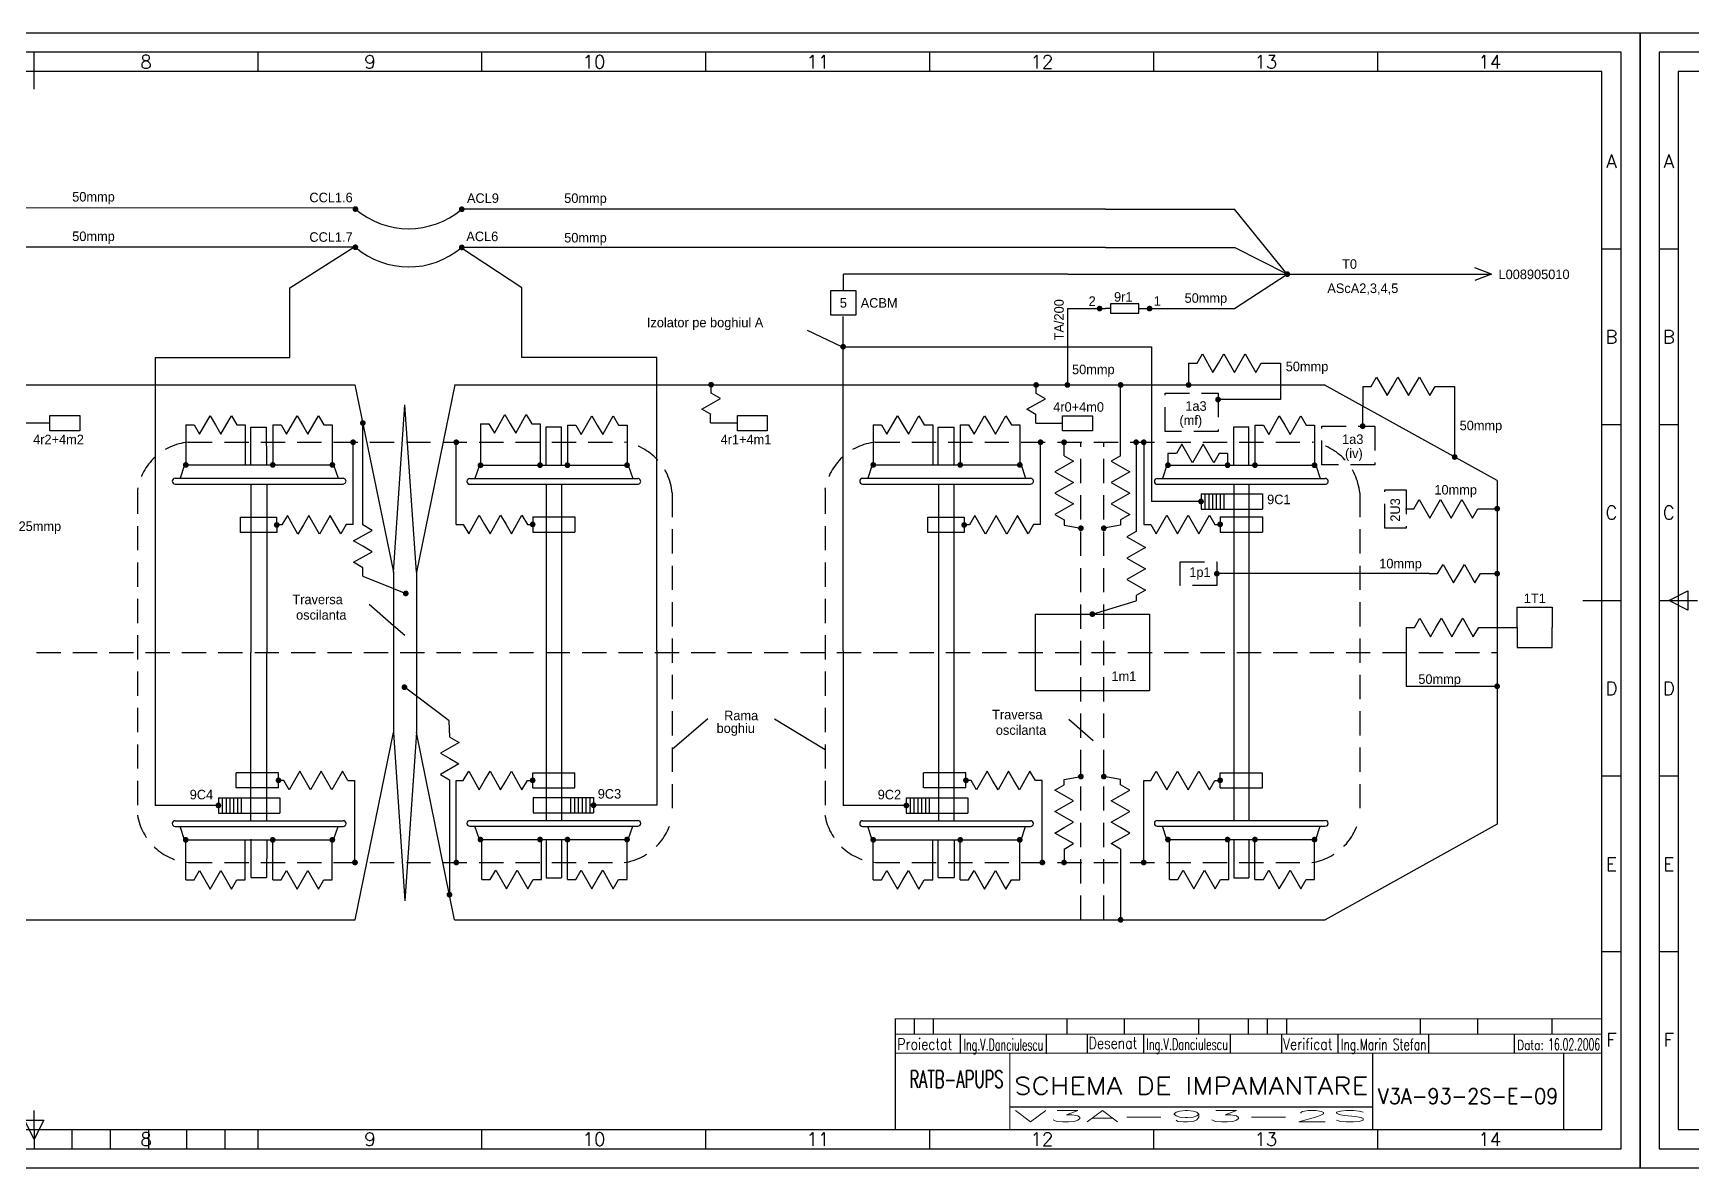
# Model space of a CAD drawing. Header units: millimetres. Extents: x 779 to 5457, y 14 to 905.
# Drawn here: x 1199.4 to 1633.7, y 607.9 to 904.9 of the extents above; entities that cross this region are included whole.
import ezdxf
from ezdxf.enums import TextEntityAlignment as Align

# ---------------------------------------------------------------- set-up
doc = ezdxf.new("R2010")
doc.units = ezdxf.units.MM
doc.linetypes.add('DASHED2', pattern=[9.525, 6.35, -3.175])
doc.layers.add('INDICATOR', color=7, linetype='Continuous')
doc.styles.add('ISO', font='SIMPLEX.shx')
doc.styles.add('ROMANS', font='ROMANS.shx', dxfattribs={"width": 0.8})

# ---------------------------------------------------------------- blocks, each defined once
blk = doc.blocks.new('4a4')
at = {"color": 70}
for p, q in [((-420.52, 282.35), (-420.52, 292)), ((-361.88, 287), (-361.88, 292)), ((-303.24, 287), (-303.24, 292)), ((-244.6, 287), (-244.6, 292)), ((-185.96, 287), (-185.96, 292)), ((-127.32, 287), (-127.32, 292)), ((-68.68, 287), (-68.68, 292)), ((-5, 240.5), (-10, 240.5)), ((-5, 194.5), (-10, 194.5)), ((-15, 148.5), (-5, 148.5)), ((-5, 102.5), (-10, 102.5)), ((-5, 56.5), (-10, 56.5)), ((-420.5, 10), (-420.5, 15)), ((-420.5, 7.5), (-423, 12.5)), ((-423, 12.5), (-418, 12.5)), ((-418, 12.5), (-420.5, 7.5)), ((-420.5, 10), (-420.5, 5)), ((-410.5, 5), (-410.5, 10)), ((-400.5, 5), (-400.5, 10)), ((-390.5, 5), (-390.5, 10)), ((-380.5, 5), (-380.5, 10)), ((-370.5, 5), (-370.5, 10)), ((-361.88, 5), (-361.88, 10)), ((-361.88, 5), (-361.88, 10)), ((-303.24, 5), (-303.24, 10)), ((-244.6, 5), (-244.6, 10)), ((-185.96, 5), (-185.96, 10)), ((-127.32, 5), (-127.32, 10)), ((-68.68, 5), (-68.68, 10))]:
    blk.add_line(p, q, dxfattribs=at)
at = {"color": 240}
for points in [[(0, 0), (0, 297), (-841, 297), (-841, 0)], [(-5, 5), (-5, 292), (-836, 292), (-836, 5)]]:
    blk.add_lwpolyline(points, close=True, dxfattribs=at)
at = {"color": 70}
blk.add_lwpolyline([(-831, 287), (-831, 10), (-10, 10), (-10, 287)], close=True, dxfattribs=at)
at = {"color": 50, "style": 'ISO'}
for s, p in [('8', (-391.2, 289.48)), ('9', (-332.56, 289.48)), ('10', (-273.92, 289.48)), ('11', (-215.28, 289.48)), ('12', (-156.64, 289.48)), ('13', (-98, 289.48)), ('14', (-39.36, 289.48)), ('A', (-7.5, 263.5)), ('B', (-7.5, 217.5)), ('C', (-7.5, 171.5)), ('D', (-7.5, 125.5)), ('E', (-7.5, 79.5)), ('F', (-7.5, 33.5)), ('8', (-391.2, 7.48)), ('9', (-332.56, 7.48)), ('10', (-273.92, 7.48)), ('11', (-215.28, 7.48)), ('12', (-156.64, 7.48)), ('13', (-98, 7.48)), ('14', (-39.36, 7.48))]:
    blk.add_text(s, height=3.5, dxfattribs=at).set_placement(p, align=Align.MIDDLE)
blk = doc.blocks.new('indic-el')
at = {"layer": 'INDICATOR', "color": 1}
for p, q in [((-180, 25), (-180, 29)), ((-175, 25), (-175, 29)), ((-140, 25), (-140, 29)), ((-125, 25), (-125, 29)), ((-105.5, 25), (-105.5, 29)), ((-87.5, 25), (-87.5, 29)), ((-82.5, 25), (-82.5, 29)), ((-47.5, 25), (-47.5, 29)), ((-32.5, 25), (-32.5, 29)), ((-13, 25), (-13, 29)), ((-167.9, 20), (-167.9, 25)), ((-145.42, 19.8), (-145.42, 24.8)), ((-134.65, 20.08), (-134.65, 25.08)), ((-119.93, 20), (-119.93, 25)), ((-97.19, 20), (-97.19, 25)), ((-83.77, 20), (-83.77, 25)), ((-69.03, 20), (-69.03, 25)), ((-45.33, 20), (-45.33, 25)), ((-22.83, 20), (-22.83, 25)), ((-155, 6), (-60, 6))]:
    blk.add_line(p, q, dxfattribs=at)
at = {"layer": 'INDICATOR'}
blk.add_line((-92.5, 25), (-92.5, 29), dxfattribs=at)
at = {"layer": 'INDICATOR', "const_width": 0.3, "flags": 128}
for points in [[(0, 29), (-185, 29), (-185, 0)], [(0, 25), (-185, 25)], [(0, 20), (-185, 20)], [(-155, 0), (-155, 20)], [(-60, 0), (-60, 20)], [(-10, 0), (-10, 20)]]:
    blk.add_lwpolyline(points, dxfattribs=at)
at = {"layer": 'INDICATOR', "color": 1, "style": 'ROMANS', "width": 0.8}
for s, height, p in [('Proiectat', 3, (-184.48, 20.88)), ('Desenat', 3, (-134.37, 21.17)), ('Verificat', 3, (-83.49, 20.88)), ('Data:', 2.5, (-22.15, 20.88))]:
    blk.add_text(s, height=height, dxfattribs=at).set_placement(p)
at = {"layer": 'INDICATOR', "style": 'ROMANS', "width": 0.570908}
blk.add_text('RATB-APUPS', height=4.5, dxfattribs=at).set_placement((-181.28, 10.96), (-156.69, 10.96), align=Align.FIT)
at = {"layer": 'INDICATOR', "color": 1, "style": 'ROMANS'}
for tag, height, width, p, p2 in [('PROIECTAT', 3, 0.908325, (-167.12, 20.74), (-146.23, 20.74)), ('DESENAT', 3, 1.116423, (-119.25, 20.84), (-97.88, 20.84)), ('VERIFICAT', 3, 1.074468, (-68.34, 20.8), (-45.93, 20.8)), ('DATA', 3, 1.321041, (-14.04, 20.81), (-0.45, 20.81)), ('NUME_DESEN', 4.5, 2.080219, (-153.9, 9.22), (-61.18, 9.22)), ('NUMAR', 4, 2.383056, (-58.61, 6.76), (-11.4, 6.76)), ('ANS', 3, 11.421134, (-154.04, 2.01), (-61.04, 2.01))]:
    blk.add_attdef(tag, text='', height=height, dxfattribs=dict(at, width=width)).set_placement(p, p2, align=Align.FIT)
blk = doc.blocks.new('6a4')
at = {"color": 70}
for p, q in [((-1251, 240.5), (-1256, 240.5)), ((-1251, 194.5), (-1256, 194.5)), ((-1256, 148.5), (-1246, 148.5)), ((-1253.5, 148.5), (-1248.5, 151)), ((-1248.5, 146), (-1253.5, 148.5)), ((-1248.5, 151), (-1248.5, 146)), ((-1251, 102.5), (-1256, 102.5)), ((-1251, 56.5), (-1256, 56.5))]:
    blk.add_line(p, q, dxfattribs=at)
at = {"color": 240}
for points in [[(0, 0), (0, 297), (-1261, 297), (-1261, 0)], [(-5, 5), (-5, 292), (-1256, 292), (-1256, 5)]]:
    blk.add_lwpolyline(points, close=True, dxfattribs=at)
at = {"color": 70}
blk.add_lwpolyline([(-1251, 287), (-1251, 10), (-10, 10), (-10, 287)], close=True, dxfattribs=at)
at = {"color": 50, "style": 'ISO'}
for s, p in [('A', (-1253.5, 263.5)), ('B', (-1253.5, 217.5)), ('C', (-1253.5, 171.5)), ('D', (-1253.5, 125.5)), ('E', (-1253.5, 79.5)), ('F', (-1253.5, 33.5))]:
    blk.add_text(s, height=3.5, dxfattribs=at).set_placement(p, align=Align.MIDDLE)

msp = doc.modelspace()

# ---------------------------------------------------------------- linework, layer by layer
at = {"color": 1}
for p, q in [((1283.47, 859.16), (1127.48, 859.2)), ((1480.16, 858.86), (1311.59, 858.86)), ((1480.16, 858.86), (1513.91, 858.86)), ((1527.74, 841.86), (1513.91, 858.86)), ((1283.75, 848.93), (1127.76, 848.96)), ((1266.57, 838.31), (1283.35, 848.9)), ((1327.31, 838.31), (1311.22, 848.86)), ((1480.16, 848.86), (1311.59, 848.86)), ((1480.16, 848.86), (1513.91, 848.86)), ((1527.74, 841.86), (1513.91, 848.86)), ((1581.21, 841.86), (1576.83, 843.5)), ((1266.57, 820.01), (1266.57, 838.31)), ((1327.31, 820.01), (1327.31, 838.31)), ((1470.16, 841.86), (1411.52, 841.86)), ((1411.52, 837.57), (1411.52, 841.86)), ((1470.16, 841.86), (1480.16, 841.86)), ((1480.16, 841.86), (1581.21, 841.86)), ((1513.91, 832.86), (1527.74, 841.86)), ((1581.21, 841.86), (1576.83, 840.22)), ((1411.45, 743.29), (1411.45, 830.81)), ((1470.16, 832.86), (1470.16, 812.86)), ((1470.16, 832.86), (1480.16, 832.86)), ((1481.41, 832.86), (1480.16, 832.86)), ((1488.91, 832.86), (1513.91, 832.86)), ((1411.07, 822.86), (1402.15, 827.11)), ((1411.45, 822.86), (1492.16, 822.86)), ((1492.16, 822.86), (1492.16, 782.36)), ((1504.1, 818.56), (1505.52, 820.99)), ((1505.52, 820.99), (1508.28, 816.13)), ((1509.7, 818.56), (1511.12, 820.99)), ((1511.12, 820.99), (1513.88, 816.13)), ((1515.3, 818.56), (1516.72, 820.99)), ((1516.72, 820.99), (1519.48, 816.13)), ((1231.31, 820.01), (1231.31, 742.86)), ((1231.31, 820.01), (1266.57, 820.01)), ((1362.66, 820.01), (1327.31, 820.01)), ((1362.66, 743.36), (1362.66, 820.01)), ((1501.9, 818.56), (1501.9, 812.86)), ((1501.9, 818.56), (1504.1, 818.56)), ((1508.28, 816.13), (1509.7, 818.56)), ((1513.88, 816.13), (1515.3, 818.56)), ((1519.48, 816.13), (1520.9, 818.56)), ((1520.9, 818.56), (1525.94, 818.56)), ((1525.94, 818.56), (1525.93, 809.03)), ((1127.77, 812.86), (1283.62, 812.86)), ((1283.62, 812.86), (1293.7, 763.86)), ((1309.77, 812.86), (1299.7, 763.86)), ((1309.65, 812.86), (1537.38, 812.86)), ((1376.87, 810.73), (1376.87, 812.93)), ((1461.98, 810.66), (1461.98, 812.86)), ((1484.09, 794.33), (1484.09, 812.86)), ((1582.7, 787.86), (1537.38, 812.86)), ((1547.5, 812.49), (1547.47, 801.94)), ((1547.5, 812.49), (1549.7, 812.49)), ((1549.7, 812.49), (1551.12, 814.92)), ((1551.12, 814.92), (1553.88, 810.06)), ((1553.88, 810.06), (1555.3, 812.49)), ((1555.3, 812.49), (1556.72, 814.92)), ((1556.72, 814.92), (1559.48, 810.06)), ((1559.48, 810.06), (1560.9, 812.49)), ((1560.9, 812.49), (1562.32, 814.92)), ((1562.32, 814.92), (1565.08, 810.06)), ((1565.08, 810.06), (1566.5, 812.49)), ((1566.5, 812.49), (1571.54, 812.49)), ((1571.54, 812.49), (1571.56, 794)), ((1374.44, 806.55), (1379.31, 809.31)), ((1379.31, 809.31), (1376.87, 810.73)), ((1459.55, 806.48), (1464.42, 809.24)), ((1464.42, 809.24), (1461.98, 810.66)), ((1525.93, 809.03), (1509.6, 809.03)), ((1242.92, 799.96), (1245.68, 804.82)), ((1245.68, 804.82), (1247.1, 802.39)), ((1248.52, 799.96), (1251.28, 804.82)), ((1251.28, 804.82), (1252.7, 802.39)), ((1265.72, 799.96), (1268.48, 804.82)), ((1268.48, 804.82), (1269.9, 802.39)), ((1271.32, 799.96), (1274.08, 804.82)), ((1274.08, 804.82), (1275.5, 802.39)), ((1293.7, 763.86), (1296.7, 807.64)), ((1299.7, 763.86), (1296.7, 807.64)), ((1320.12, 800.26), (1322.88, 805.13)), ((1322.88, 805.13), (1324.3, 802.69)), ((1325.72, 800.26), (1328.48, 805.13)), ((1328.48, 805.13), (1329.9, 802.69)), ((1342.89, 799.89), (1345.65, 804.75)), ((1345.65, 804.75), (1347.07, 802.32)), ((1348.49, 799.89), (1351.25, 804.75)), ((1351.25, 804.75), (1352.67, 802.32)), ((1376.87, 805.13), (1374.44, 806.55)), ((1376.75, 802.93), (1376.75, 805.13)), ((1422.92, 799.96), (1425.68, 804.82)), ((1425.68, 804.82), (1427.1, 802.39)), ((1428.52, 799.96), (1431.28, 804.82)), ((1431.28, 804.82), (1432.7, 802.39)), ((1445.72, 799.96), (1448.48, 804.82)), ((1448.48, 804.82), (1449.9, 802.39)), ((1451.32, 799.96), (1454.08, 804.82)), ((1454.08, 804.82), (1455.5, 802.39)), ((1461.98, 805.06), (1459.55, 806.48)), ((1461.86, 802.86), (1461.86, 805.06)), ((1522.89, 799.89), (1525.65, 804.75)), ((1525.65, 804.75), (1527.07, 802.32)), ((1528.49, 799.89), (1531.25, 804.75)), ((1531.25, 804.75), (1532.67, 802.32)), ((1196.75, 802.93), (1203.75, 802.93)), ((1239.3, 802.39), (1239.3, 791.93)), ((1239.3, 802.39), (1241.5, 802.39)), ((1241.5, 802.39), (1242.92, 799.96)), ((1247.1, 802.39), (1248.52, 799.96)), ((1252.7, 802.39), (1254.9, 802.39)), ((1254.9, 802.39), (1254.9, 791.93)), ((1256.37, 791.79), (1256.35, 801.79)), ((1256.35, 801.79), (1260.49, 801.79)), ((1260.51, 791.93), (1260.49, 801.79)), ((1262.1, 802.39), (1262.1, 791.93)), ((1262.1, 802.39), (1264.3, 802.39)), ((1264.3, 802.39), (1265.72, 799.96)), ((1269.9, 802.39), (1271.32, 799.96)), ((1275.5, 802.39), (1277.7, 802.39)), ((1277.7, 802.39), (1277.7, 791.93)), ((1285.67, 776.22), (1285.67, 802.89)), ((1316.5, 802.69), (1316.5, 792.23)), ((1316.5, 802.69), (1318.7, 802.69)), ((1318.7, 802.69), (1320.12, 800.26)), ((1324.3, 802.69), (1325.72, 800.26)), ((1329.9, 802.69), (1332.1, 802.69)), ((1332.1, 802.69), (1332.1, 792.23)), ((1333.7, 791.86), (1333.7, 801.86)), ((1333.7, 801.86), (1337.7, 801.86)), ((1337.7, 791.86), (1337.7, 801.86)), ((1339.27, 802.32), (1339.27, 791.86)), ((1339.27, 802.32), (1341.47, 802.32)), ((1341.47, 802.32), (1342.89, 799.89)), ((1347.07, 802.32), (1348.49, 799.89)), ((1352.67, 802.32), (1354.87, 802.32)), ((1354.87, 802.32), (1354.87, 791.86)), ((1376.75, 802.93), (1383.75, 802.93)), ((1419.3, 802.39), (1419.3, 791.93)), ((1419.3, 802.39), (1421.5, 802.39)), ((1421.5, 802.39), (1422.92, 799.96)), ((1427.1, 802.39), (1428.52, 799.96)), ((1432.7, 802.39), (1434.9, 802.39)), ((1434.9, 802.39), (1434.9, 791.93)), ((1436.37, 791.79), (1436.35, 801.79)), ((1436.35, 801.79), (1440.49, 801.79)), ((1440.51, 791.93), (1440.49, 801.79)), ((1442.1, 802.39), (1442.1, 791.93)), ((1442.1, 802.39), (1444.3, 802.39)), ((1444.3, 802.39), (1445.72, 799.96)), ((1449.9, 802.39), (1451.32, 799.96)), ((1455.5, 802.39), (1457.7, 802.39)), ((1457.7, 802.39), (1457.7, 791.93)), ((1461.86, 802.86), (1468.86, 802.86)), ((1513.7, 791.86), (1513.7, 801.86)), ((1513.7, 801.86), (1517.7, 801.86)), ((1517.7, 791.86), (1517.7, 801.86)), ((1519.27, 802.32), (1519.27, 791.86)), ((1519.27, 802.32), (1521.47, 802.32)), ((1521.47, 802.32), (1522.89, 799.89)), ((1527.07, 802.32), (1528.49, 799.89)), ((1532.67, 802.32), (1534.87, 802.32)), ((1534.87, 802.32), (1534.87, 791.86)), ((1283.13, 776.3), (1283.13, 797.86)), ((1310.16, 776.36), (1310.16, 797.86)), ((1463.13, 776.3), (1463.13, 797.86)), ((1469.3, 794.33), (1469.3, 797.86)), ((1488.16, 797.86), (1488.16, 776.36)), ((1490.16, 797.86), (1490.16, 776.36)), ((1498.7, 794.91), (1496.5, 794.91)), ((1496.5, 794.91), (1496.5, 791.86)), ((1500.12, 797.34), (1498.7, 794.91)), ((1502.88, 792.47), (1500.12, 797.34)), ((1504.3, 794.91), (1502.88, 792.47)), ((1505.72, 797.34), (1504.3, 794.91)), ((1508.48, 792.47), (1505.72, 797.34)), ((1509.9, 794.91), (1508.48, 792.47)), ((1512.1, 794.91), (1509.9, 794.91)), ((1512.1, 794.91), (1512.1, 791.86)), ((1239.03, 791.93), (1237.87, 788.43)), ((1239.03, 791.93), (1278.03, 791.93)), ((1278.03, 791.93), (1279.2, 788.43)), ((1316.2, 791.86), (1315.03, 788.36)), ((1316.2, 791.86), (1355.2, 791.86)), ((1355.2, 791.86), (1356.36, 788.36)), ((1419.03, 791.93), (1417.87, 788.43)), ((1419.03, 791.93), (1458.03, 791.93)), ((1458.03, 791.93), (1459.2, 788.43)), ((1471.73, 792.91), (1466.86, 790.15)), ((1469.3, 794.33), (1471.73, 792.91)), ((1484.09, 794.33), (1481.66, 792.91)), ((1481.66, 792.91), (1486.53, 790.15)), ((1496.2, 791.86), (1495.03, 788.36)), ((1496.2, 791.86), (1535.2, 791.86)), ((1535.2, 791.86), (1536.36, 788.36)), ((1236.53, 788.43), (1280.53, 788.43)), ((1236.53, 786.93), (1280.53, 786.93)), ((1256.39, 786.92), (1256.32, 742.86)), ((1260.59, 786.93), (1260.44, 698.79)), ((1313.7, 788.36), (1357.7, 788.36)), ((1313.7, 786.86), (1357.7, 786.86)), ((1333.7, 786.86), (1333.7, 698.86)), ((1337.7, 786.86), (1337.7, 698.86)), ((1416.53, 788.43), (1460.53, 788.43)), ((1416.53, 786.93), (1460.53, 786.93)), ((1436.53, 698.79), (1436.53, 786.93)), ((1440.53, 698.79), (1440.53, 786.93)), ((1466.86, 790.15), (1469.3, 788.73)), ((1471.73, 787.31), (1466.86, 784.55)), ((1469.3, 788.73), (1471.73, 787.31)), ((1484.09, 788.73), (1481.66, 787.31)), ((1481.66, 787.31), (1486.53, 784.55)), ((1486.53, 790.15), (1484.09, 788.73)), ((1493.7, 788.36), (1537.7, 788.36)), ((1493.7, 786.86), (1537.7, 786.86)), ((1513.7, 786.86), (1513.7, 698.86)), ((1517.7, 786.86), (1517.7, 698.86)), ((1582.7, 787.86), (1582.7, 697.86)), ((1466.86, 784.55), (1469.3, 783.13)), ((1469.3, 783.13), (1471.73, 781.71)), ((1484.09, 783.13), (1481.66, 781.71)), ((1486.53, 784.55), (1484.09, 783.13)), ((1505.16, 782.36), (1492.16, 782.36)), ((1505.16, 784.36), (1521.23, 784.36)), ((1505.16, 784.36), (1505.16, 780.36)), ((1506.16, 784.36), (1506.16, 780.36)), ((1507.16, 784.36), (1507.16, 780.36)), ((1508.16, 784.36), (1508.16, 780.36)), ((1509.16, 784.36), (1509.16, 780.36)), ((1510.16, 784.36), (1510.16, 780.36)), ((1511.16, 784.36), (1511.16, 780.36)), ((1521.23, 784.36), (1521.23, 780.36)), ((1560.85, 780.47), (1562.28, 782.9)), ((1562.28, 782.9), (1565.04, 778.03)), ((1566.45, 780.47), (1567.88, 782.9)), ((1567.88, 782.9), (1570.64, 778.03)), ((1572.05, 780.47), (1573.48, 782.9)), ((1573.48, 782.9), (1576.24, 778.03)), ((1253.66, 778.22), (1263.12, 778.21)), ((1253.66, 774.21), (1253.66, 778.22)), ((1263.12, 778.21), (1263.14, 774.21)), ((1265.92, 778.66), (1264.51, 776.22)), ((1268.7, 773.81), (1265.92, 778.66)), ((1271.52, 778.69), (1270.11, 776.24)), ((1274.3, 773.83), (1271.52, 778.69)), ((1277.12, 778.71), (1275.71, 776.27)), ((1279.9, 773.86), (1277.12, 778.71)), ((1313.4, 773.93), (1316.16, 778.79)), ((1316.16, 778.79), (1317.58, 776.36)), ((1319, 773.93), (1321.76, 778.79)), ((1321.76, 778.79), (1323.18, 776.36)), ((1324.6, 773.93), (1327.36, 778.79)), ((1327.36, 778.79), (1328.78, 776.36)), ((1330.16, 778.36), (1341.23, 778.36)), ((1330.16, 778.36), (1330.16, 774.36)), ((1341.23, 778.36), (1341.23, 774.36)), ((1433.66, 778.22), (1443.12, 778.21)), ((1433.66, 774.21), (1433.66, 778.22)), ((1443.12, 778.21), (1443.14, 774.21)), ((1445.92, 778.66), (1444.51, 776.22)), ((1448.7, 773.81), (1445.92, 778.66)), ((1451.52, 778.69), (1450.11, 776.24)), ((1454.3, 773.83), (1451.52, 778.69)), ((1457.12, 778.71), (1455.71, 776.27)), ((1459.9, 773.86), (1457.12, 778.71)), ((1471.73, 781.71), (1466.86, 778.95)), ((1466.86, 778.95), (1469.3, 777.53)), ((1469.3, 777.53), (1469.3, 776.16)), ((1481.66, 781.71), (1486.53, 778.95)), ((1486.53, 778.95), (1484.09, 777.53)), ((1484.09, 777.53), (1484.09, 776.16)), ((1493.4, 773.93), (1496.16, 778.79)), ((1496.16, 778.79), (1497.58, 776.36)), ((1499, 773.93), (1501.76, 778.79)), ((1501.76, 778.79), (1503.18, 776.36)), ((1504.6, 773.93), (1507.36, 778.79)), ((1505.16, 780.36), (1521.23, 780.36)), ((1507.36, 778.79), (1508.78, 776.36)), ((1510.16, 778.36), (1521.23, 778.36)), ((1510.16, 778.36), (1510.16, 774.36)), ((1521.23, 778.36), (1521.23, 774.36)), ((1558.65, 780.47), (1560.85, 780.47)), ((1565.04, 778.03), (1566.45, 780.47)), ((1570.64, 778.03), (1572.05, 780.47)), ((1576.24, 778.03), (1577.65, 780.47)), ((1577.65, 780.47), (1582.7, 780.47)), ((1263.14, 774.21), (1253.66, 774.21)), ((1264.51, 776.22), (1263.13, 776.21)), ((1270.11, 776.24), (1268.7, 773.81)), ((1275.71, 776.27), (1274.3, 773.83)), ((1281.31, 776.29), (1279.9, 773.86)), ((1283.13, 776.3), (1281.31, 776.29)), ((1283.24, 772.04), (1288.11, 774.8)), ((1288.11, 774.8), (1285.67, 776.22)), ((1310.16, 776.36), (1311.98, 776.36)), ((1311.98, 776.36), (1313.4, 773.93)), ((1317.58, 776.36), (1319, 773.93)), ((1323.18, 776.36), (1324.6, 773.93)), ((1328.78, 776.36), (1330.16, 776.36)), ((1330.16, 774.36), (1341.23, 774.36)), ((1443.14, 774.21), (1433.66, 774.21)), ((1444.51, 776.22), (1443.13, 776.21)), ((1450.11, 776.24), (1448.7, 773.81)), ((1455.71, 776.27), (1454.3, 773.83)), ((1461.31, 776.29), (1459.9, 773.86)), ((1463.13, 776.3), (1461.31, 776.29)), ((1469.3, 776.16), (1473.7, 775.36)), ((1484.09, 776.16), (1479.7, 775.36)), ((1488.17, 774.52), (1485.74, 773.1)), ((1485.74, 773.1), (1490.61, 770.34)), ((1488.17, 776.34), (1488.17, 774.52)), ((1490.16, 776.36), (1491.98, 776.36)), ((1491.98, 776.36), (1493.4, 773.93)), ((1497.58, 776.36), (1499, 773.93)), ((1503.18, 776.36), (1504.6, 773.93)), ((1508.78, 776.36), (1510.16, 776.36)), ((1510.16, 774.36), (1521.23, 774.36)), ((1285.67, 770.62), (1283.24, 772.04)), ((1283.24, 766.44), (1288.11, 769.2)), ((1288.11, 769.2), (1285.67, 770.62)), ((1488.17, 768.92), (1485.74, 767.5)), ((1490.61, 770.34), (1488.17, 768.92)), ((1285.67, 765.02), (1283.24, 766.44)), ((1285.67, 762.82), (1285.67, 765.02)), ((1485.74, 767.5), (1490.61, 764.74)), ((1490.61, 764.74), (1488.17, 763.32)), ((1567.1, 763.47), (1568.52, 765.9)), ((1568.52, 765.9), (1571.28, 761.03)), ((1572.7, 763.47), (1574.12, 765.9)), ((1574.12, 765.9), (1576.88, 761.03)), ((1285.67, 762.82), (1293.7, 759.59)), ((1293.7, 763.86), (1293.7, 721.86)), ((1299.7, 763.86), (1299.7, 721.86)), ((1488.17, 763.32), (1485.74, 761.9)), ((1485.74, 761.9), (1490.61, 759.14)), ((1532.09, 763.47), (1509.29, 763.47)), ((1564.9, 763.47), (1532.09, 763.47)), ((1564.9, 763.47), (1567.1, 763.47)), ((1571.28, 761.03), (1572.7, 763.47)), ((1576.88, 761.03), (1578.3, 763.47)), ((1578.3, 763.47), (1580.5, 763.47)), ((1580.5, 763.47), (1582.7, 763.47)), ((1293.7, 759.59), (1296.93, 758.29)), ((1476.7, 752.86), (1488.17, 756.34)), ((1490.61, 759.14), (1488.17, 757.72)), ((1488.17, 757.72), (1488.17, 756.34)), ((1287.34, 755.48), (1293.7, 749.93)), ((1461.7, 752.86), (1461.7, 732.86)), ((1461.7, 752.86), (1491.7, 752.86)), ((1491.7, 752.86), (1491.7, 732.86)), ((1561.06, 749.4), (1562.48, 751.83)), ((1562.48, 751.83), (1565.24, 746.97)), ((1566.66, 749.4), (1568.08, 751.83)), ((1568.08, 751.83), (1570.84, 746.97)), ((1572.26, 749.4), (1573.68, 751.83)), ((1573.68, 751.83), (1576.44, 746.97)), ((1587.94, 754.66), (1597.05, 754.66)), ((1587.94, 749.4), (1587.94, 754.66)), ((1597.05, 754.66), (1597.05, 749.4)), ((1293.7, 749.93), (1296.64, 747.35)), ((1558.86, 749.4), (1558.86, 733.99)), ((1558.86, 749.4), (1561.06, 749.4)), ((1565.24, 746.97), (1566.66, 749.4)), ((1570.84, 746.97), (1572.26, 749.4)), ((1576.44, 746.97), (1577.86, 749.4)), ((1577.86, 749.4), (1587.94, 749.4)), ((1578.81, 749.4), (1578.81, 749.4)), ((1587.94, 749.4), (1587.94, 744.15)), ((1597.05, 744.15), (1597.05, 749.4)), ((1231.31, 743.3), (1231.31, 702.8)), ((1256.39, 698.8), (1256.32, 742.86)), ((1362.66, 743.36), (1362.66, 702.86)), ((1411.45, 743.29), (1411.45, 702.79)), ((1587.94, 744.15), (1597.05, 744.15)), ((1558.86, 733.99), (1582.7, 733.99)), ((1299.7, 731.41), (1296.58, 733.75)), ((1308.3, 724.95), (1299.7, 731.41)), ((1461.7, 732.86), (1491.7, 732.86)), ((1376.02, 725.5), (1366.7, 717.41)), ((1393.44, 725.5), (1406.7, 717.41)), ((1470.55, 725.34), (1476.91, 719.79)), ((1283.67, 672.86), (1293.7, 721.86)), ((1293.7, 721.86), (1296.7, 677.86)), ((1299.7, 721.86), (1296.7, 677.86)), ((1309.72, 672.86), (1299.7, 721.86)), ((1308.44, 720.68), (1308.3, 724.95)), ((1310.87, 719.26), (1306, 716.5)), ((1308.44, 720.68), (1310.87, 719.26)), ((1310.86, 713.66), (1305.99, 710.9)), ((1306, 716.5), (1308.43, 715.08)), ((1308.43, 715.08), (1310.86, 713.66)), ((1263.6, 711.36), (1252.53, 711.36)), ((1252.53, 707.36), (1252.53, 711.36)), ((1263.6, 707.36), (1263.6, 711.36)), ((1264.98, 709.36), (1263.6, 709.36)), ((1266.4, 706.92), (1264.98, 709.36)), ((1269.16, 711.79), (1266.4, 706.92)), ((1270.58, 709.36), (1269.16, 711.79)), ((1272, 706.92), (1270.58, 709.36)), ((1274.76, 711.79), (1272, 706.92)), ((1276.18, 709.36), (1274.76, 711.79)), ((1277.6, 706.92), (1276.18, 709.36)), ((1280.36, 711.79), (1277.6, 706.92)), ((1281.78, 709.36), (1280.36, 711.79)), ((1281.78, 709.36), (1283.6, 709.36)), ((1283.6, 687.86), (1283.6, 709.36)), ((1305.99, 710.9), (1308.42, 709.48)), ((1308.42, 709.48), (1308.37, 679.45)), ((1310.16, 687.86), (1310.16, 709.36)), ((1310.16, 709.36), (1311.98, 709.36)), ((1311.98, 709.36), (1313.4, 711.79)), ((1313.4, 711.79), (1316.16, 706.92)), ((1316.16, 706.92), (1317.58, 709.36)), ((1317.58, 709.36), (1319, 711.79)), ((1319, 711.79), (1321.76, 706.92)), ((1321.76, 706.92), (1323.18, 709.36)), ((1323.18, 709.36), (1324.6, 711.79)), ((1324.6, 711.79), (1327.36, 706.92)), ((1327.36, 706.92), (1328.78, 709.36)), ((1328.78, 709.36), (1330.16, 709.36)), ((1330.16, 711.36), (1341.23, 711.36)), ((1330.16, 707.36), (1330.16, 711.36)), ((1341.23, 707.36), (1341.23, 711.36)), ((1443.6, 711.36), (1432.53, 711.36)), ((1432.53, 707.36), (1432.53, 711.36)), ((1443.6, 707.36), (1443.6, 711.36)), ((1444.98, 709.36), (1443.6, 709.36)), ((1446.4, 706.92), (1444.98, 709.36)), ((1449.16, 711.79), (1446.4, 706.92)), ((1450.58, 709.36), (1449.16, 711.79)), ((1452, 706.92), (1450.58, 709.36)), ((1454.76, 711.79), (1452, 706.92)), ((1456.18, 709.36), (1454.76, 711.79)), ((1457.6, 706.92), (1456.18, 709.36)), ((1460.36, 711.79), (1457.6, 706.92)), ((1461.78, 709.36), (1460.36, 711.79)), ((1463.6, 709.36), (1461.78, 709.36)), ((1463.6, 687.86), (1463.6, 709.36)), ((1466.86, 706.77), (1469.3, 708.18)), ((1469.3, 709.56), (1473.7, 710.36)), ((1469.3, 708.18), (1469.3, 709.56)), ((1484.09, 709.56), (1479.7, 710.36)), ((1484.09, 708.18), (1484.09, 709.56)), ((1486.53, 706.77), (1484.09, 708.18)), ((1490.16, 687.86), (1490.16, 709.36)), ((1490.16, 709.36), (1491.98, 709.36)), ((1491.98, 709.36), (1493.4, 711.79)), ((1493.4, 711.79), (1496.16, 706.92)), ((1496.16, 706.92), (1497.58, 709.36)), ((1497.58, 709.36), (1499, 711.79)), ((1499, 711.79), (1501.76, 706.92)), ((1501.76, 706.92), (1503.18, 709.36)), ((1503.18, 709.36), (1504.6, 711.79)), ((1504.6, 711.79), (1507.36, 706.92)), ((1507.36, 706.92), (1508.78, 709.36)), ((1508.78, 709.36), (1510.16, 709.36)), ((1510.16, 711.36), (1521.23, 711.36)), ((1510.16, 707.36), (1510.16, 711.36)), ((1521.23, 707.36), (1521.23, 711.36)), ((1247.86, 704.8), (1263.93, 704.8)), ((1247.86, 704.8), (1247.86, 700.8)), ((1248.86, 704.8), (1248.86, 700.8)), ((1249.86, 704.8), (1249.86, 700.8)), ((1250.86, 704.8), (1250.86, 700.8)), ((1251.86, 704.8), (1251.86, 700.8)), ((1263.6, 707.36), (1252.53, 707.36)), ((1252.86, 704.8), (1252.86, 700.8)), ((1253.86, 704.8), (1253.86, 700.8)), ((1263.93, 704.8), (1263.93, 700.8)), ((1330.16, 707.36), (1341.23, 707.36)), ((1330.32, 704.88), (1330.3, 700.86)), ((1330.32, 704.86), (1346.09, 704.86)), ((1340.09, 704.86), (1340.09, 700.86)), ((1341.09, 704.86), (1341.09, 700.86)), ((1342.09, 704.86), (1342.09, 700.86)), ((1343.09, 704.86), (1343.09, 700.86)), ((1344.09, 704.86), (1344.09, 700.86)), ((1345.09, 704.86), (1345.09, 700.86)), ((1346.09, 704.86), (1346.09, 700.86)), ((1427.99, 704.79), (1444.07, 704.79)), ((1427.99, 704.79), (1427.99, 700.79)), ((1428.99, 704.79), (1428.99, 700.79)), ((1429.99, 704.79), (1429.99, 700.79)), ((1430.99, 704.79), (1430.99, 700.79)), ((1431.99, 704.79), (1431.99, 700.79)), ((1443.6, 707.36), (1432.53, 707.36)), ((1432.99, 704.79), (1432.99, 700.79)), ((1433.99, 704.79), (1433.99, 700.79)), ((1444.07, 704.79), (1444.07, 700.79)), ((1471.73, 704.01), (1466.86, 706.77)), ((1469.3, 702.58), (1471.73, 704.01)), ((1481.66, 704.01), (1486.53, 706.77)), ((1484.09, 702.58), (1481.66, 704.01)), ((1510.16, 707.36), (1521.23, 707.36)), ((1247.86, 702.8), (1231.31, 702.8)), ((1247.86, 700.8), (1263.93, 700.8)), ((1330.3, 700.86), (1346.09, 700.86)), ((1362.64, 702.86), (1346.09, 702.86)), ((1427.99, 702.79), (1411.45, 702.79)), ((1427.99, 700.79), (1444.07, 700.79)), ((1466.86, 701.17), (1469.3, 702.58)), ((1471.73, 698.41), (1466.86, 701.17)), ((1481.66, 698.41), (1486.53, 701.17)), ((1486.53, 701.17), (1484.09, 702.58)), ((1236.53, 698.79), (1280.53, 698.79)), ((1236.53, 697.29), (1280.53, 697.29)), ((1239.03, 693.79), (1237.87, 697.29)), ((1278.03, 693.79), (1279.2, 697.29)), ((1313.7, 698.86), (1357.7, 698.86)), ((1313.7, 697.36), (1357.7, 697.36)), ((1316.2, 693.86), (1315.03, 697.36)), ((1333.7, 697.36), (1337.7, 697.36)), ((1355.2, 693.86), (1356.36, 697.36)), ((1416.53, 698.79), (1460.53, 698.79)), ((1416.53, 697.29), (1460.53, 697.29)), ((1419.03, 693.79), (1417.87, 697.29)), ((1458.03, 693.79), (1459.2, 697.29)), ((1466.86, 695.57), (1469.3, 696.98)), ((1471.73, 692.81), (1466.86, 695.57)), ((1469.3, 696.98), (1471.73, 698.41)), ((1484.09, 696.98), (1481.66, 698.41)), ((1481.66, 692.81), (1486.53, 695.57)), ((1486.53, 695.57), (1484.09, 696.98)), ((1493.7, 698.86), (1537.7, 698.86)), ((1493.7, 697.36), (1537.7, 697.36)), ((1496.2, 693.86), (1495.03, 697.36)), ((1513.7, 697.36), (1517.7, 697.36)), ((1535.2, 693.86), (1536.36, 697.36)), ((1582.7, 697.86), (1537.7, 672.86)), ((1239.03, 693.79), (1278.03, 693.79)), ((1239.3, 683.33), (1239.3, 693.79)), ((1254.9, 683.33), (1254.9, 693.79)), ((1256.37, 693.93), (1256.35, 683.93)), ((1260.51, 693.79), (1260.49, 683.93)), ((1262.1, 683.33), (1262.1, 693.79)), ((1277.7, 683.33), (1277.7, 693.79)), ((1316.2, 693.86), (1355.2, 693.86)), ((1316.87, 683.4), (1316.87, 693.86)), ((1332.47, 683.4), (1332.47, 693.86)), ((1333.7, 693.86), (1333.7, 683.86)), ((1337.7, 693.86), (1337.7, 683.86)), ((1339.27, 683.4), (1339.27, 693.86)), ((1354.87, 683.4), (1354.87, 693.86)), ((1419.03, 693.79), (1458.03, 693.79)), ((1419.3, 683.33), (1419.3, 693.79)), ((1434.9, 683.33), (1434.9, 693.79)), ((1436.35, 683.93), (1436.35, 693.79)), ((1440.51, 693.79), (1440.49, 683.93)), ((1442.1, 683.33), (1442.1, 693.79)), ((1457.7, 683.33), (1457.7, 693.79)), ((1469.3, 691.38), (1471.73, 692.81)), ((1469.3, 691.38), (1469.3, 687.86)), ((1484.09, 691.38), (1481.66, 692.81)), ((1484.09, 691.38), (1484.09, 672.86)), ((1496.2, 693.86), (1535.2, 693.86)), ((1496.87, 683.4), (1496.87, 693.86)), ((1512.47, 683.4), (1512.47, 693.86)), ((1513.7, 693.86), (1513.7, 683.86)), ((1517.7, 693.86), (1517.7, 683.86)), ((1519.27, 683.4), (1519.27, 693.86)), ((1534.87, 683.4), (1534.87, 693.86)), ((1239.3, 683.33), (1241.5, 683.33)), ((1241.5, 683.33), (1242.92, 685.76)), ((1242.92, 685.76), (1245.68, 680.89)), ((1245.68, 680.89), (1247.1, 683.33)), ((1247.1, 683.33), (1248.52, 685.76)), ((1248.52, 685.76), (1251.28, 680.89)), ((1251.28, 680.89), (1252.7, 683.33)), ((1252.7, 683.33), (1254.9, 683.33)), ((1256.35, 683.93), (1260.49, 683.93)), ((1262.1, 683.33), (1264.3, 683.33)), ((1264.3, 683.33), (1265.72, 685.76)), ((1265.72, 685.76), (1268.48, 680.89)), ((1268.48, 680.89), (1269.9, 683.33)), ((1269.9, 683.33), (1271.32, 685.76)), ((1271.32, 685.76), (1274.08, 680.89)), ((1274.08, 680.89), (1275.5, 683.33)), ((1275.5, 683.33), (1277.7, 683.33)), ((1316.87, 683.4), (1319.07, 683.4)), ((1319.07, 683.4), (1320.49, 685.83)), ((1320.49, 685.83), (1323.26, 680.96)), ((1323.26, 680.96), (1324.67, 683.4)), ((1324.67, 683.4), (1326.09, 685.83)), ((1326.09, 685.83), (1328.86, 680.96)), ((1328.86, 680.96), (1330.27, 683.4)), ((1330.27, 683.4), (1332.47, 683.4)), ((1333.7, 683.86), (1337.7, 683.86)), ((1339.27, 683.4), (1341.47, 683.4)), ((1341.47, 683.4), (1342.89, 685.83)), ((1342.89, 685.83), (1345.65, 680.96)), ((1345.65, 680.96), (1347.07, 683.4)), ((1347.07, 683.4), (1348.49, 685.83)), ((1348.49, 685.83), (1351.25, 680.96)), ((1351.25, 680.96), (1352.67, 683.4)), ((1352.67, 683.4), (1354.87, 683.4)), ((1419.3, 683.33), (1421.5, 683.33)), ((1421.5, 683.33), (1422.92, 685.76)), ((1422.92, 685.76), (1425.68, 680.89)), ((1425.68, 680.89), (1427.1, 683.33)), ((1427.1, 683.33), (1428.52, 685.76)), ((1428.52, 685.76), (1431.28, 680.89)), ((1431.28, 680.89), (1432.7, 683.33)), ((1432.7, 683.33), (1434.9, 683.33)), ((1436.35, 683.93), (1440.49, 683.93)), ((1442.1, 683.33), (1444.3, 683.33)), ((1444.3, 683.33), (1445.72, 685.76)), ((1445.72, 685.76), (1448.48, 680.89)), ((1448.48, 680.89), (1449.9, 683.33)), ((1449.9, 683.33), (1451.32, 685.76)), ((1451.32, 685.76), (1454.08, 680.89)), ((1454.08, 680.89), (1455.5, 683.33)), ((1455.5, 683.33), (1457.7, 683.33)), ((1496.87, 683.4), (1499.07, 683.4)), ((1499.07, 683.4), (1500.49, 685.83)), ((1500.49, 685.83), (1503.26, 680.96)), ((1503.26, 680.96), (1504.67, 683.4)), ((1504.67, 683.4), (1506.09, 685.83)), ((1506.09, 685.83), (1508.86, 680.96)), ((1508.86, 680.96), (1510.27, 683.4)), ((1510.27, 683.4), (1512.47, 683.4)), ((1513.7, 683.86), (1517.7, 683.86)), ((1519.27, 683.4), (1521.47, 683.4)), ((1521.47, 683.4), (1522.89, 685.83)), ((1522.89, 685.83), (1525.65, 680.96)), ((1525.65, 680.96), (1527.07, 683.4)), ((1527.07, 683.4), (1528.49, 685.83)), ((1528.49, 685.83), (1531.25, 680.96)), ((1531.25, 680.96), (1532.67, 683.4)), ((1532.67, 683.4), (1534.87, 683.4)), ((1127.72, 672.86), (1283.67, 672.86)), ((1309.72, 672.86), (1537.7, 672.86))]:
    msp.add_line(p, q, dxfattribs=at)
at = {"color": 1, "linetype": 'DASHED2'}
for p, q in [((1239.93, 797.86), (1354.31, 797.86)), ((1419.93, 797.86), (1534.31, 797.86)), ((1473.7, 672.86), (1473.7, 797.86)), ((1479.7, 672.86), (1479.7, 797.86)), ((1226.7, 785.46), (1226.7, 700.26)), ((1366.7, 784.6), (1366.7, 700.26)), ((1406.7, 785.46), (1406.7, 700.26)), ((1546.7, 784.6), (1546.7, 700.06)), ((809.7, 742.86), (1582.7, 742.86)), ((1239.93, 687.86), (1354.12, 687.86)), ((1419.93, 687.86), (1534.12, 687.86))]:
    msp.add_line(p, q, dxfattribs=at)
at = {"color": 1, "const_width": 0.75}
for points in [[(1283.37, 858.9, 1), (1284.12, 858.9, 1)], [(1311.22, 858.86, 1), (1311.97, 858.86, 1)], [(1283.35, 848.9, 1), (1284.1, 848.9, 1)], [(1311.22, 848.86, 1), (1311.97, 848.86, 1)], [(1527.36, 841.86, 1), (1528.11, 841.86, 1)], [(1478.22, 832.86, 1), (1478.97, 832.86, 1)], [(1491.29, 832.86, 1), (1492.04, 832.86, 1)], [(1411.07, 822.86, 1), (1411.82, 822.86, 1)], [(1376.5, 812.93, 1), (1377.25, 812.93, 1)], [(1461.61, 812.86, 1), (1462.36, 812.86, 1)], [(1469.78, 812.86, 1), (1470.53, 812.86, 1)], [(1483.72, 812.86, 1), (1484.47, 812.86, 1)], [(1501.52, 812.86, 1), (1502.27, 812.86, 1)], [(1509.23, 809.03, 1), (1509.98, 809.03, 1)], [(1285.3, 802.89, 1), (1286.05, 802.89, 1)], [(1547.1, 802.06, 1), (1547.85, 802.06, 1)], [(1282.76, 797.86, 1), (1283.51, 797.86, 1)], [(1309.78, 797.86, 1), (1310.53, 797.86, 1)], [(1462.76, 797.86, 1), (1463.51, 797.86, 1)], [(1468.92, 797.86, 1), (1469.67, 797.86, 1)], [(1487.78, 797.86, 1), (1488.53, 797.86, 1)], [(1489.78, 797.86, -1), (1490.53, 797.86, -1)], [(1571.19, 794, 1), (1571.94, 794, 1)], [(1238.96, 791.93, -1), (1239.71, 791.93, -1)], [(1261.73, 791.93, -1), (1262.48, 791.93, -1)], [(1277.33, 791.93, -1), (1278.08, 791.93, -1)], [(1316.12, 791.86, -1), (1316.87, 791.86, -1)], [(1331.72, 791.86, -1), (1332.47, 791.86, -1)], [(1338.89, 791.86, -1), (1339.64, 791.86, -1)], [(1354.49, 791.86, -1), (1355.24, 791.86, -1)], [(1418.96, 791.93, -1), (1419.71, 791.93, -1)], [(1441.73, 791.93, -1), (1442.48, 791.93, -1)], [(1457.33, 791.93, -1), (1458.08, 791.93, -1)], [(1496.12, 791.86, -1), (1496.87, 791.86, -1)], [(1511.72, 791.86, -1), (1512.47, 791.86, -1)], [(1518.89, 791.86, -1), (1519.64, 791.86, -1)], [(1534.49, 791.86, -1), (1535.24, 791.86, -1)], [(1504.78, 782.36, 1), (1505.53, 782.36, 1)], [(1582.32, 780.47, 1), (1583.07, 780.47, 1)], [(1263.51, 776.22, 1), (1262.76, 776.21, 1)], [(1329.78, 776.36, -1), (1330.53, 776.36, -1)], [(1443.51, 776.22, 1), (1442.76, 776.21, 1)], [(1473.32, 775.36, 1), (1474.07, 775.36, 1)], [(1479.32, 775.36, 1), (1480.07, 775.36, 1)], [(1509.78, 776.36, -1), (1510.53, 776.36, -1)], [(1508.91, 763.47, 1), (1509.66, 763.47, 1)], [(1582.32, 763.47, 1), (1583.07, 763.47, 1)], [(1296.55, 758.29, 1), (1297.3, 758.29, 1)], [(1476.32, 752.86, 1), (1477.07, 752.86, 1)], [(1296.2, 733.75, 1), (1296.95, 733.75, 1)], [(1582.32, 733.99, 1), (1583.07, 733.99, 1)], [(1263.98, 709.36, -1), (1263.23, 709.36, -1)], [(1329.78, 709.36, 1), (1330.53, 709.36, 1)], [(1443.98, 709.36, -1), (1443.23, 709.36, -1)], [(1473.32, 710.36, 1), (1474.07, 710.36, 1)], [(1479.32, 710.36, 1), (1480.07, 710.36, 1)], [(1509.78, 709.36, 1), (1510.53, 709.36, 1)], [(1345.72, 702.86, 1), (1346.47, 702.86, 1)], [(1247.48, 702.8, 1), (1248.23, 702.8, 1)], [(1427.62, 702.79, 1), (1428.37, 702.79, 1)], [(1238.96, 693.79, 1), (1239.71, 693.79, 1)], [(1261.73, 693.79, 1), (1262.48, 693.79, 1)], [(1277.33, 693.79, 1), (1278.08, 693.79, 1)], [(1316.12, 693.86, 1), (1316.87, 693.86, 1)], [(1331.72, 693.86, 1), (1332.47, 693.86, 1)], [(1338.89, 693.86, 1), (1339.64, 693.86, 1)], [(1354.49, 693.86, 1), (1355.24, 693.86, 1)], [(1418.96, 693.79, 1), (1419.71, 693.79, 1)], [(1441.73, 693.79, 1), (1442.48, 693.79, 1)], [(1457.33, 693.79, 1), (1458.08, 693.79, 1)], [(1496.12, 693.86, 1), (1496.87, 693.86, 1)], [(1511.72, 693.86, 1), (1512.47, 693.86, 1)], [(1518.89, 693.86, 1), (1519.64, 693.86, 1)], [(1534.49, 693.86, 1), (1535.24, 693.86, 1)], [(1283.23, 687.86, 1), (1283.98, 687.86, 1)], [(1309.78, 687.86, 1), (1310.53, 687.86, 1)], [(1463.98, 687.86, -1), (1463.23, 687.86, -1)], [(1468.92, 687.86, -1), (1469.67, 687.86, -1)], [(1489.78, 687.86, 1), (1490.53, 687.86, 1)], [(1307.99, 679.45, 1), (1308.74, 679.45, 1)], [(1483.72, 672.86, -1), (1484.47, 672.86, -1)]]:
    msp.add_lwpolyline(points, format="xyb", close=True, dxfattribs=at)
at = {"color": 1}
for points in [[(1408.24, 837.57), (1414.8, 837.57), (1414.8, 831.17), (1408.24, 831.17)], [(1203.75, 804.86), (1211.59, 804.86), (1211.59, 800.88), (1203.75, 800.88)], [(1383.75, 804.86), (1391.59, 804.86), (1391.59, 800.88), (1383.75, 800.88)], [(1468.86, 804.79), (1476.7, 804.79), (1476.7, 800.81), (1468.86, 800.81)]]:
    msp.add_lwpolyline(points, close=True, dxfattribs=at)
at = {"color": 1, "flags": 128}
msp.add_lwpolyline([(1488.91, 834.11), (1481.41, 834.11), (1481.41, 831.61), (1488.91, 831.61)], close=True, dxfattribs=at)
at = {"color": 1, "linetype": 'DASHED2'}
for points in [[(1495.77, 810.74), (1509.6, 810.74), (1509.6, 800.66), (1495.77, 800.66)], [(1536.81, 802.06), (1550.65, 802.06), (1550.65, 791.98), (1536.81, 791.98)], [(1553.26, 785.4), (1558.87, 785.4), (1558.87, 775.4), (1553.26, 775.4)], [(1499.68, 766.56), (1509.29, 766.56), (1509.29, 760.37), (1499.68, 760.37)]]:
    msp.add_lwpolyline(points, close=True, dxfattribs=at)
at = {"color": 1}
for centre, radius, start, end in [((1297.69, 875.29), 21.52, 229.6028, 310.2222), ((1297.69, 865.29), 21.52, 229.6028, 310.2222), ((1236.53, 787.68), 0.75, 90, 270), ((1280.53, 787.68), 0.75, 269.9016, 89.9016), ((1313.7, 787.61), 0.75, 90, 270), ((1357.69, 787.61), 0.75, 269.9016, 89.9016), ((1416.53, 787.68), 0.75, 90, 270), ((1460.53, 787.68), 0.75, 269.9016, 89.9016), ((1493.7, 787.61), 0.75, 90, 270), ((1537.69, 787.61), 0.75, 269.9016, 89.9016), ((1236.53, 698.04), 0.75, 90, 270), ((1280.53, 698.04), 0.75, 270.0984, 90.0984), ((1313.7, 698.11), 0.75, 90, 270), ((1357.7, 698.11), 0.75, 270, 90), ((1416.53, 698.04), 0.75, 90, 270), ((1460.53, 698.04), 0.75, 270.0984, 90.0984), ((1493.7, 698.11), 0.75, 90, 270), ((1537.7, 698.11), 0.75, 270, 90)]:
    msp.add_arc(centre, radius, start, end, dxfattribs=at)
at = {"color": 1, "linetype": 'DASHED2'}
for centre, start, end in [((1241.4, 783.02), 95.6618, 170.6023), ((1351.86, 783.16), 5.5808, 80.5213), ((1421.4, 783.02), 95.6618, 170.6023), ((1531.86, 783.16), 5.5808, 80.5213), ((1241.4, 702.69), 189.3977, 264.3382), ((1352.01, 702.61), 278.1592, 350.5213), ((1421.4, 702.69), 189.3977, 264.3382), ((1532.01, 702.61), 278.1592, 350.5213)]:
    msp.add_arc(centre, 14.91, start, end, dxfattribs=at)

# ---------------------------------------------------------------- block references
msp.add_blockref('4a4', (1620.12, 607.94))
at = {"color": 1}
msp.add_blockref('6a4', (2881.12, 607.94), dxfattribs=at)
ref = msp.add_blockref('indic-el', (1610.1, 617.94), dxfattribs=at)
ref.add_attrib('NUME_DESEN', 'SCHEMA DE IMPAMANTARE', dxfattribs={"layer": 'INDICATOR', "color": 1, "height": 4.5, "style": 'ROMANS', "width": 1.047665}).set_placement((1456.21, 627.16), (1548.92, 627.16), align=Align.FIT)
ref.add_attrib('ANS', 'V3A-93-2S', dxfattribs={"layer": 'INDICATOR', "color": 1, "height": 3, "style": 'ROMANS', "width": 3.518944}).set_placement((1456.07, 619.95), (1549.07, 619.95), align=Align.FIT)
ref.add_attrib('NUMAR', 'V3A-93-2S-E-09', dxfattribs={"layer": 'INDICATOR', "color": 1, "height": 4, "style": 'ROMANS', "width": 0.840128}).set_placement((1551.49, 624.7), (1598.7, 624.7), align=Align.FIT)
ref.add_attrib('DESENAT', 'Ing.V.Danciulescu', dxfattribs={"layer": 'INDICATOR', "color": 1, "height": 3, "style": 'ROMANS', "width": 0.566669}).set_placement((1490.85, 638.78), (1512.22, 638.78), align=Align.FIT)
ref.add_attrib('VERIFICAT', 'Ing.Marin Stefan', dxfattribs={"layer": 'INDICATOR', "color": 1, "height": 3, "style": 'ROMANS', "width": 0.612783}).set_placement((1541.77, 638.74), (1564.18, 638.74), align=Align.FIT)
ref.add_attrib('DATA', '16.02.2006', dxfattribs={"layer": 'INDICATOR', "color": 1, "height": 3, "style": 'ROMANS', "width": 0.537373}).set_placement((1596.06, 638.75), (1609.65, 638.75), align=Align.FIT)
ref.add_attrib('PROIECTAT', 'Ing.V.Danciulescu', dxfattribs={"layer": 'INDICATOR', "color": 1, "height": 3, "style": 'ROMANS', "width": 0.553941}).set_placement((1442.98, 638.68), (1463.87, 638.68), align=Align.FIT)

# ---------------------------------------------------------------- texts
for s, p in [('50mmp', (1209.59, 860.87)), ('CCL1.6', (1271.69, 860.68)), ('ACL9', (1312.95, 860.51)), ('50mmp', (1338.41, 860.51)), ('50mmp', (1209.59, 850.53)), ('CCL1.7', (1271.69, 850.33)), ('ACL6', (1312.78, 850.5)), ('50mmp', (1338.41, 850.16)), ('T0', (1542.08, 843.26)), ('L008905010', (1583.05, 840.56)), ('AScA2,3,4,5', (1538.22, 836.92)), ('5', (1410.57, 833.09)), ('ACBM', (1416.04, 833.09)), ('2', (1475.72, 833.56)), ('9r1', (1482.38, 834.66)), ('1', (1492.78, 833.59)), ('4r0+4m0', (1466.45, 805.85)), ('4r2+4m2', (1199.36, 797.34)), ('4r1+4m1', (1379.36, 797.34)), ('25mmp', (1195.55, 774.63))]:
    msp.add_text(s, height=2.5, dxfattribs=at).set_placement(p)
msp.add_text('TA/200', height=2.5, rotation=90, dxfattribs=at).set_placement((1469.21, 824.53))
at = {"color": 1, "linetype": 'DASHED2'}
for s, p in [('50mmp', (1500.85, 834.36)), ('Izolator pe boghiul A', (1360.06, 827.96)), ('50mmp', (1471.38, 815.68)), ('50mmp', (1527.33, 816.45)), ('1a3', (1501.04, 806.09)), ('(mf)', (1499.5, 802.38)), ('50mmp', (1572.86, 801.01)), ('1a3', (1542.09, 797.41)), ('(iv)', (1542.85, 793.7)), ('10mmp', (1566.26, 784.18)), ('9C1', (1522.46, 781.65)), ('1p1', (1502.08, 762.61)), ('10mmp', (1551.82, 764.86)), ('Traversa', (1267.25, 755.47)), ('1T1', (1589.67, 755.75)), ('oscilanta', (1268.21, 751.41)), ('1m1', (1481.7, 735.38)), ('50mmp', (1562.05, 734.61)), ('Rama', (1380.29, 725.09)), ('Traversa', (1450.46, 725.33)), ('boghiu', (1378.31, 721.76)), ('oscilanta', (1451.43, 721.27)), ('9C4', (1240.36, 704.39)), ('9C3', (1347.19, 704.58)), ('9C2', (1420.5, 704.38))]:
    msp.add_text(s, height=2.5, dxfattribs=at).set_placement(p)
msp.add_text('2U3', height=2.5, rotation=90, dxfattribs=at).set_placement((1557.25, 777.07))

doc.saveas('drawing.dxf')
